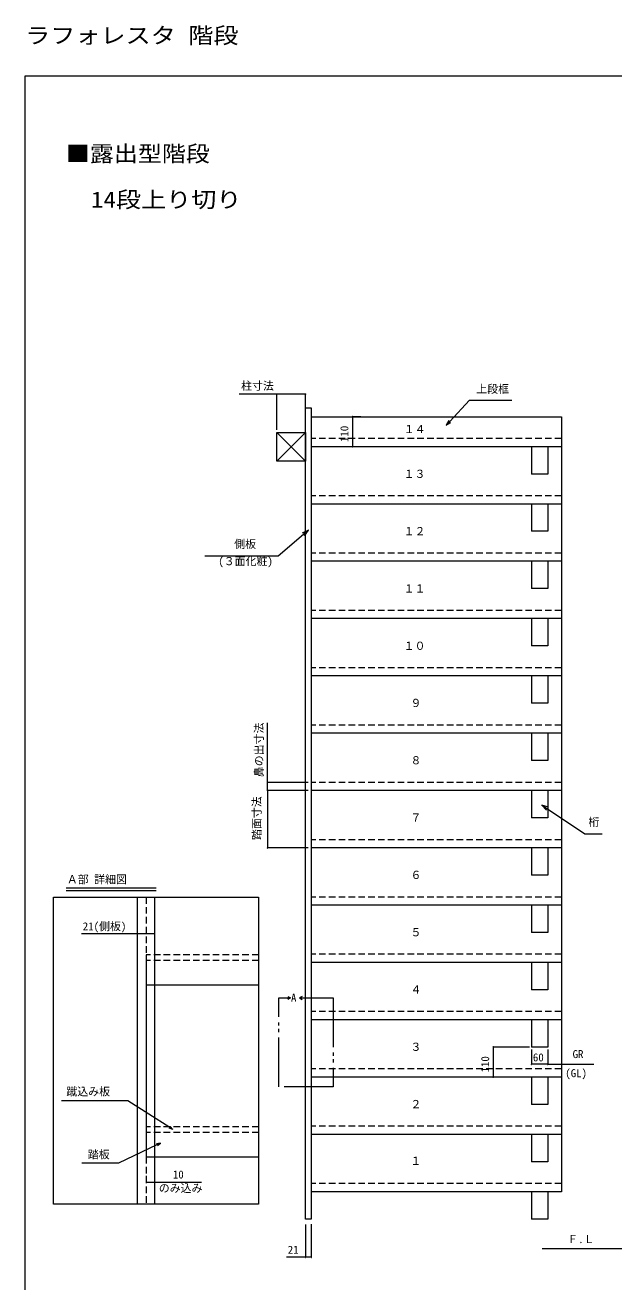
# Model space of a CAD drawing. Units: millimetres, scale not verified. Extents: x -5940 to -396, y -4200 to 4722.
# Drawn here: x -5940 to -3783, y 117 to 4722 of the extents above; entities that cross this region are included whole.
import ezdxf
from ezdxf.enums import TextEntityAlignment as Align

# ---------------------------------------------------------------- set-up
doc = ezdxf.new("R2010")
doc.units = ezdxf.units.MM
doc.header["$LTSCALE"] = 20
doc.linetypes.add('DASHED1', pattern=[1.8, 1.2, -0.6])
doc.linetypes.add('DOUBLE_CHAIN2', pattern=[12.8, 9, -1, 0.6, -0.6, 0.6, -1])
for name, color, linetype, lineweight in [('0-1_USER1', 4, 'Continuous', 9), ('0-2_YKK_ZWAK', 7, 'Continuous', 9), ('0-3_YKK_12', 2, 'DOUBLE_CHAIN2', 9), ('0-4_YSS_K', 3, 'Continuous', 9), ('0-5_YKK_13', 4, 'DASHED1', 9), ('0-6_YKK_D', 6, 'Continuous', 9)]:
    doc.layers.add(name, color=color, linetype=linetype, lineweight=lineweight)
doc.styles.add('ＭＳ ゴシック', font='')
doc.styles.get('ＭＳ ゴシック').set_extended_font_data('MS Gothic')

msp = doc.modelspace()

# ---------------------------------------------------------------- linework, layer by layer
at = {"layer": '0-1_USER1', "color": 3}
for p, q in [((-5459.71, 1559.26), (-5790.22, 1559.26)), ((-5459.71, 1549.35), (-5790.22, 1549.35))]:
    msp.add_line(p, q, dxfattribs=at)
at = {"layer": '0-2_YKK_ZWAK'}
for p, q in [((-5940, -4200), (-5940, 4536)), ((-5940, 4536), (-396, 4536))]:
    msp.add_line(p, q, dxfattribs=at)
at = {"layer": '0-3_YKK_12'}
for p, q in [((-5011.07, 1156.94), (-4967.16, 1156.94)), ((-5011.07, 831.52), (-5011.07, 1156.94)), ((-4977.16, 1162.71), (-4967.16, 1156.94)), ((-4967.16, 1156.94), (-4977.16, 1151.16)), ((-4925.27, 1162.71), (-4935.27, 1156.94)), ((-4935.27, 1156.94), (-4925.27, 1151.16)), ((-4935.27, 1156.94), (-4811.26, 1156.94)), ((-4811.26, 1156.94), (-4811.26, 831.52)), ((-4811.26, 831.52), (-5011.07, 831.52))]:
    msp.add_line(p, q, dxfattribs=at)
at = {"layer": '0-4_YSS_K'}
for p, q in [((-4912.63, 3319.26), (-4891.63, 3319.26)), ((-4912.63, 346.76), (-4912.63, 3319.26)), ((-4891.63, 3319.26), (-4891.63, 346.76)), ((-4891.63, 3286.76), (-3975.13, 3286.76)), ((-3975.13, 3286.76), (-3975.13, 446.76)), ((-5017.63, 3229.26), (-4912.63, 3229.26)), ((-5017.63, 3124.26), (-5017.63, 3229.26)), ((-4912.63, 3229.26), (-5017.63, 3124.26)), ((-5017.63, 3229.26), (-4912.63, 3124.26)), ((-4912.63, 3229.26), (-4912.63, 3124.26)), ((-3975.13, 3176.76), (-4891.63, 3176.76)), ((-4085.13, 3176.76), (-4085.13, 3076.76)), ((-4025.13, 3176.76), (-4025.13, 3076.76)), ((-4912.63, 3124.26), (-5017.63, 3124.26)), ((-4025.13, 3076.76), (-4085.13, 3076.76)), ((-3975.13, 2966.76), (-4891.63, 2966.76)), ((-4085.13, 2966.76), (-4085.13, 2866.76)), ((-4025.13, 2966.76), (-4025.13, 2866.76)), ((-4025.13, 2866.76), (-4085.13, 2866.76)), ((-3975.13, 2756.76), (-4891.63, 2756.76)), ((-4085.13, 2756.76), (-4085.13, 2656.76)), ((-4025.13, 2756.76), (-4025.13, 2656.76)), ((-4025.13, 2656.76), (-4085.13, 2656.76)), ((-3975.13, 2546.76), (-4891.63, 2546.76)), ((-4085.13, 2546.76), (-4085.13, 2446.76)), ((-4025.13, 2546.76), (-4025.13, 2446.76)), ((-4025.13, 2446.76), (-4085.13, 2446.76)), ((-3975.13, 2336.76), (-4891.63, 2336.76)), ((-4085.13, 2336.76), (-4085.13, 2236.76)), ((-4025.13, 2336.76), (-4025.13, 2236.76)), ((-4025.13, 2236.76), (-4085.13, 2236.76)), ((-3975.13, 2126.76), (-4891.63, 2126.76)), ((-4085.13, 2126.76), (-4085.13, 2026.76)), ((-4025.13, 2126.76), (-4025.13, 2026.76)), ((-4025.13, 2026.76), (-4085.13, 2026.76)), ((-3975.13, 1916.76), (-4891.63, 1916.76)), ((-4085.13, 1916.76), (-4085.13, 1816.76)), ((-4025.13, 1916.76), (-4025.13, 1816.76)), ((-4025.13, 1816.76), (-4085.13, 1816.76)), ((-3975.13, 1706.76), (-4891.63, 1706.76)), ((-4085.13, 1706.76), (-4085.13, 1606.76)), ((-4025.13, 1706.76), (-4025.13, 1606.76)), ((-4025.13, 1606.76), (-4085.13, 1606.76)), ((-5836.26, 1526.02), (-5084.58, 1526.02)), ((-5836.26, 401.18), (-5836.26, 1526.02)), ((-5084.58, 1526.02), (-5084.58, 401.18)), ((-3975.13, 1496.76), (-4891.63, 1496.76)), ((-4085.13, 1496.76), (-4085.13, 1396.76)), ((-4025.13, 1496.76), (-4025.13, 1396.76)), ((-4025.13, 1396.76), (-4085.13, 1396.76)), ((-3975.13, 1286.76), (-4891.63, 1286.76)), ((-4085.13, 1286.76), (-4085.13, 1186.76)), ((-4025.13, 1286.76), (-4025.13, 1186.76)), ((-4025.13, 1186.76), (-4085.13, 1186.76)), ((-3975.13, 1076.76), (-4891.63, 1076.76)), ((-4085.13, 1076.76), (-4085.13, 976.76)), ((-4025.13, 1076.76), (-4025.13, 976.76)), ((-4025.13, 976.76), (-4085.13, 976.76)), ((-3975.13, 866.76), (-4891.63, 866.76)), ((-4085.13, 866.76), (-4085.13, 766.76)), ((-4025.13, 866.76), (-4025.13, 766.76)), ((-4025.13, 766.76), (-4085.13, 766.76)), ((-3975.13, 656.76), (-4891.63, 656.76)), ((-4085.13, 656.76), (-4085.13, 556.76)), ((-4025.13, 656.76), (-4025.13, 556.76)), ((-4025.13, 556.76), (-4085.13, 556.76)), ((-3975.13, 446.76), (-4891.63, 446.76)), ((-4085.13, 446.76), (-4085.13, 346.76)), ((-4025.13, 446.76), (-4025.13, 346.76)), ((-5084.58, 401.18), (-5836.26, 401.18)), ((-4891.63, 346.76), (-4912.63, 346.76)), ((-4025.13, 346.76), (-4085.13, 346.76)), ((-4046.18, 239.26), (-401.01, 239.26))]:
    msp.add_line(p, q, dxfattribs=at)
at = {"layer": '0-4_YSS_K', "linetype": 'DASHED1'}
for p, q in [((-3975.13, 3206.76), (-4891.63, 3206.76)), ((-3975.13, 2996.76), (-4891.63, 2996.76)), ((-3975.13, 2786.76), (-4891.63, 2786.76)), ((-3975.13, 2576.76), (-4891.63, 2576.76)), ((-3975.13, 2366.76), (-4891.63, 2366.76)), ((-3975.13, 2156.76), (-4891.63, 2156.76)), ((-3975.13, 1946.76), (-4891.63, 1946.76)), ((-3975.13, 1736.76), (-4891.63, 1736.76)), ((-3975.13, 1526.76), (-4891.63, 1526.76)), ((-3975.13, 1316.76), (-4891.63, 1316.76)), ((-3975.13, 1106.76), (-4891.63, 1106.76)), ((-3975.13, 896.76), (-4891.63, 896.76)), ((-3975.13, 686.76), (-4891.63, 686.76)), ((-3975.13, 476.76), (-4891.63, 476.76))]:
    msp.add_line(p, q, dxfattribs=at)
at = {"layer": '0-5_YKK_13', "linetype": 'Continuous'}
for p, q in [((-5529.35, 1526.02), (-5529.35, 401.18)), ((-5466.35, 1526.02), (-5466.35, 1315.07)), ((-5496.35, 1294.07), (-5496.35, 574.07)), ((-5466.35, 1315.07), (-5466.35, 574.07)), ((-5084.58, 1204.07), (-5496.35, 1204.07)), ((-5084.58, 574.07), (-5496.35, 574.07)), ((-5466.35, 574.07), (-5466.35, 401.18))]:
    msp.add_line(p, q, dxfattribs=at)
at = {"layer": '0-5_YKK_13'}
for p, q in [((-5496.35, 1526.02), (-5496.35, 1315.07)), ((-5496.35, 1315.07), (-5496.35, 1294.07)), ((-5084.58, 1315.07), (-5496.35, 1315.07)), ((-5084.58, 1294.07), (-5496.35, 1294.07)), ((-5084.58, 685.07), (-5496.35, 685.07)), ((-5084.58, 664.07), (-5496.35, 664.07)), ((-5496.35, 574.07), (-5496.35, 401.18))]:
    msp.add_line(p, q, dxfattribs=at)
at = {"layer": '0-6_YKK_D'}
for p, q in [((-5017.63, 3369.26), (-5155.63, 3369.26)), ((-5017.63, 3239.15), (-5017.63, 3370.26)), ((-4912.63, 3369.26), (-5017.63, 3369.26)), ((-4912.63, 3239.15), (-4912.63, 3370.26)), ((-4383.91, 3269.71), (-4311.68, 3346.74)), ((-4311.68, 3346.74), (-4157.37, 3346.74)), ((-4709.83, 3286.76), (-4741.94, 3286.76)), ((-4740.94, 3286.76), (-4740.94, 3176.76)), ((-4387.82, 3273.37), (-4397.59, 3255.12)), ((-4397.59, 3255.12), (-4383.91, 3269.71)), ((-4397.59, 3255.12), (-4380, 3266.04)), ((-4724.5, 3176.76), (-4741.94, 3176.76)), ((-4901.4, 2870.97), (-4924.73, 2859.77)), ((-4901.4, 2870.97), (-4920.37, 2854.69)), ((-4916, 2849.61), (-4901.4, 2870.97)), ((-4920.37, 2854.69), (-5012.86, 2775.28)), ((-5012.86, 2775.28), (-5281.51, 2775.28)), ((-5052.63, 1946.76), (-5052.63, 2165.4)), ((-4903.53, 1946.76), (-5053.63, 1946.76)), ((-5052.63, 1916.76), (-5052.63, 1946.76)), ((-4903.53, 1916.76), (-5053.63, 1916.76)), ((-4903.53, 1916.76), (-5053.63, 1916.76)), ((-5052.63, 1916.76), (-5052.63, 1706.76)), ((-4046.78, 1863.85), (-4026.01, 1849.95)), ((-4046.78, 1863.85), (-4029.73, 1844.38)), ((-4022.28, 1855.51), (-4046.78, 1863.85)), ((-4026.01, 1849.95), (-3889.85, 1758.81)), ((-3889.85, 1758.81), (-3825.85, 1758.81)), ((-4903.53, 1706.76), (-5053.63, 1706.76)), ((-5529.35, 1487.72), (-5529.35, 1390.86)), ((-5466.35, 1490.7), (-5466.35, 1390.86)), ((-5529.35, 1391.86), (-5733.03, 1391.86)), ((-5466.35, 1391.86), (-5529.35, 1391.86)), ((-4092.28, 976.76), (-4226.13, 976.76)), ((-4225.13, 976.76), (-4225.13, 866.76)), ((-4085.13, 967.57), (-4085.13, 912.73)), ((-4025.13, 967.57), (-4025.13, 912.73)), ((-4025.13, 967.57), (-4025.13, 912.73)), ((-4025.13, 913.73), (-4085.13, 913.73)), ((-4025.13, 913.73), (-3975.13, 913.73)), ((-3975.13, 911.26), (-3975.13, 914.73)), ((-3975.13, 913.73), (-3856.09, 913.73)), ((-4173.69, 866.76), (-4226.13, 866.76)), ((-5563.9, 779.9), (-5807.16, 779.9)), ((-5410.45, 682.62), (-5563.9, 779.9)), ((-5398.61, 675.12), (-5412.46, 679.45)), ((-5398.61, 675.12), (-5410.45, 682.62)), ((-5408.44, 685.8), (-5398.61, 675.12)), ((-5457.3, 619.27), (-5598.1, 551.11)), ((-5444.67, 625.38), (-5458.93, 622.65)), ((-5444.67, 625.38), (-5457.3, 619.27)), ((-5455.66, 615.88), (-5444.67, 625.38)), ((-5697.68, 551.11), (-5732.11, 551.11)), ((-5598.1, 551.11), (-5697.68, 551.11)), ((-5466.35, 513.33), (-5466.35, 481.44)), ((-5496.35, 504.62), (-5496.35, 481.44)), ((-5496.35, 482.44), (-5466.35, 482.44)), ((-5466.35, 482.44), (-5294.03, 482.44)), ((-4912.63, 327.35), (-4912.63, 205.76)), ((-4891.63, 328.35), (-4891.63, 205.76)), ((-4912.63, 206.76), (-4981.91, 206.76)), ((-4891.63, 206.76), (-4912.63, 206.76))]:
    msp.add_line(p, q, dxfattribs=at)
for centre, start, end in [((-5017.63, 3369.26), 0, 180), ((-5017.63, 3369.26), 180, 0), ((-4912.63, 3369.26), 0, 180), ((-4912.63, 3369.26), 180, 0), ((-4740.94, 3286.76), 90, 270), ((-4740.94, 3286.76), 270, 90), ((-4740.94, 3176.76), 90, 270), ((-4740.94, 3176.76), 270, 90), ((-5052.63, 1946.76), 90, 270), ((-5052.63, 1946.76), 270, 90), ((-5052.63, 1916.76), 90, 270), ((-5052.63, 1916.76), 90, 270), ((-5052.63, 1916.76), 270, 90), ((-5052.63, 1916.76), 270, 90), ((-5052.63, 1706.76), 90, 270), ((-5052.63, 1706.76), 270, 90), ((-5529.35, 1391.86), 0, 180), ((-5529.35, 1391.86), 180, 0), ((-5466.35, 1391.86), 0, 180), ((-5466.35, 1391.86), 180, 0), ((-4225.13, 976.76), 90, 270), ((-4225.13, 976.76), 270, 90), ((-4085.13, 913.73), 0, 180), ((-4085.13, 913.73), 180, 0), ((-4025.13, 913.73), 0, 180), ((-4025.13, 913.73), 0, 180), ((-4025.13, 913.73), 180, 0), ((-4025.13, 913.73), 180, 0), ((-3975.13, 913.73), 0, 180), ((-3975.13, 913.73), 180, 0), ((-4225.13, 866.76), 90, 270), ((-4225.13, 866.76), 270, 90), ((-5496.35, 482.44), 0, 180), ((-5496.35, 482.44), 180, 0), ((-5466.35, 482.44), 0, 180), ((-5466.35, 482.44), 180, 0), ((-4912.63, 206.76), 0, 180), ((-4912.63, 206.76), 180, 0), ((-4891.63, 206.76), 0, 180), ((-4891.63, 206.76), 180, 0)]:
    msp.add_arc(centre, 0.75, start, end, dxfattribs=at)

# ---------------------------------------------------------------- texts
at = {"layer": '0-1_USER1', "color": 7, "style": 'ＭＳ ゴシック'}
for s, width, p in [('ラフォレスタ 階段', 1.15, (-5940, 4636.8)), ('■露出型階段', 1.1, (-5791.02, 4203.46)), ('\u300014段上り切り', 1.15, (-5791.02, 4035.46))]:
    msp.add_text(s, height=58.65, dxfattribs=dict(at, width=width)).set_placement(p, align=Align.BOTTOM_LEFT)
at = {"layer": '0-1_USER1', "style": 'ＭＳ ゴシック'}
for s, p in [('１４', (-4552.89, 3217.6)), ('１３', (-4553.26, 3053.58)), ('１２', (-4553.26, 2843.58)), ('１１', (-4553.26, 2633.58)), ('１０', (-4553.26, 2423.58)), ('９', (-4528.13, 2214.09)), ('８', (-4528.13, 2004.1)), ('７', (-4528.13, 1794.09)), ('６', (-4528.13, 1584.09)), ('Ａ部 詳細図', (-5787.18, 1567.93)), ('５', (-4528.13, 1374.09)), ('４', (-4528.13, 1164.1)), ('A', (-4966.05, 1134.43)), ('３', (-4528.13, 954.09)), ('２', (-4528.13, 744.1)), ('１', (-4528.51, 536.45)), ('Ｆ.Ｌ', (-3953.77, 249.7))]:
    msp.add_text(s, height=29.33, dxfattribs=at).set_placement(p, align=Align.BOTTOM_LEFT)
at = {"layer": '0-6_YKK_D', "color": 4, "style": 'ＭＳ ゴシック'}
for s, p in [('柱寸法', (-5148.63, 3376.26)), ('上段框', (-4287.13, 3364.86)), ('側板\u3000\u3000', (-5174.07, 2796.67)), ('(３面化粧)', (-5232.31, 2733.67)), ('桁', (-3875.87, 1777.85)), ('21(側板)', (-5729.03, 1395.86)), ('60', (-4079.77, 915.73)), ('GR', (-3934.25, 927.73)), ('(GL)', (-3961.13, 857.73)), ('蹴込み板', (-5788.87, 790.43)), ('踏板', (-5710.47, 559.83)), ('10', (-5398.83, 486.44)), ('のみ込み', (-5450.35, 436.44)), ('21', (-4977.91, 210.76))]:
    msp.add_text(s, height=29.33, dxfattribs=at).set_placement(p, align=Align.BOTTOM_LEFT)
for s, p in [('110', (-4746.94, 3193.68)), ('鼻の出寸法', (-5059.63, 1965.76)), ('踏面寸法', (-5067.63, 1735.6)), ('110', (-4231.13, 883.68))]:
    msp.add_text(s, height=29.33, rotation=90, dxfattribs=at).set_placement(p, align=Align.BOTTOM_LEFT)

doc.saveas('drawing.dxf')
